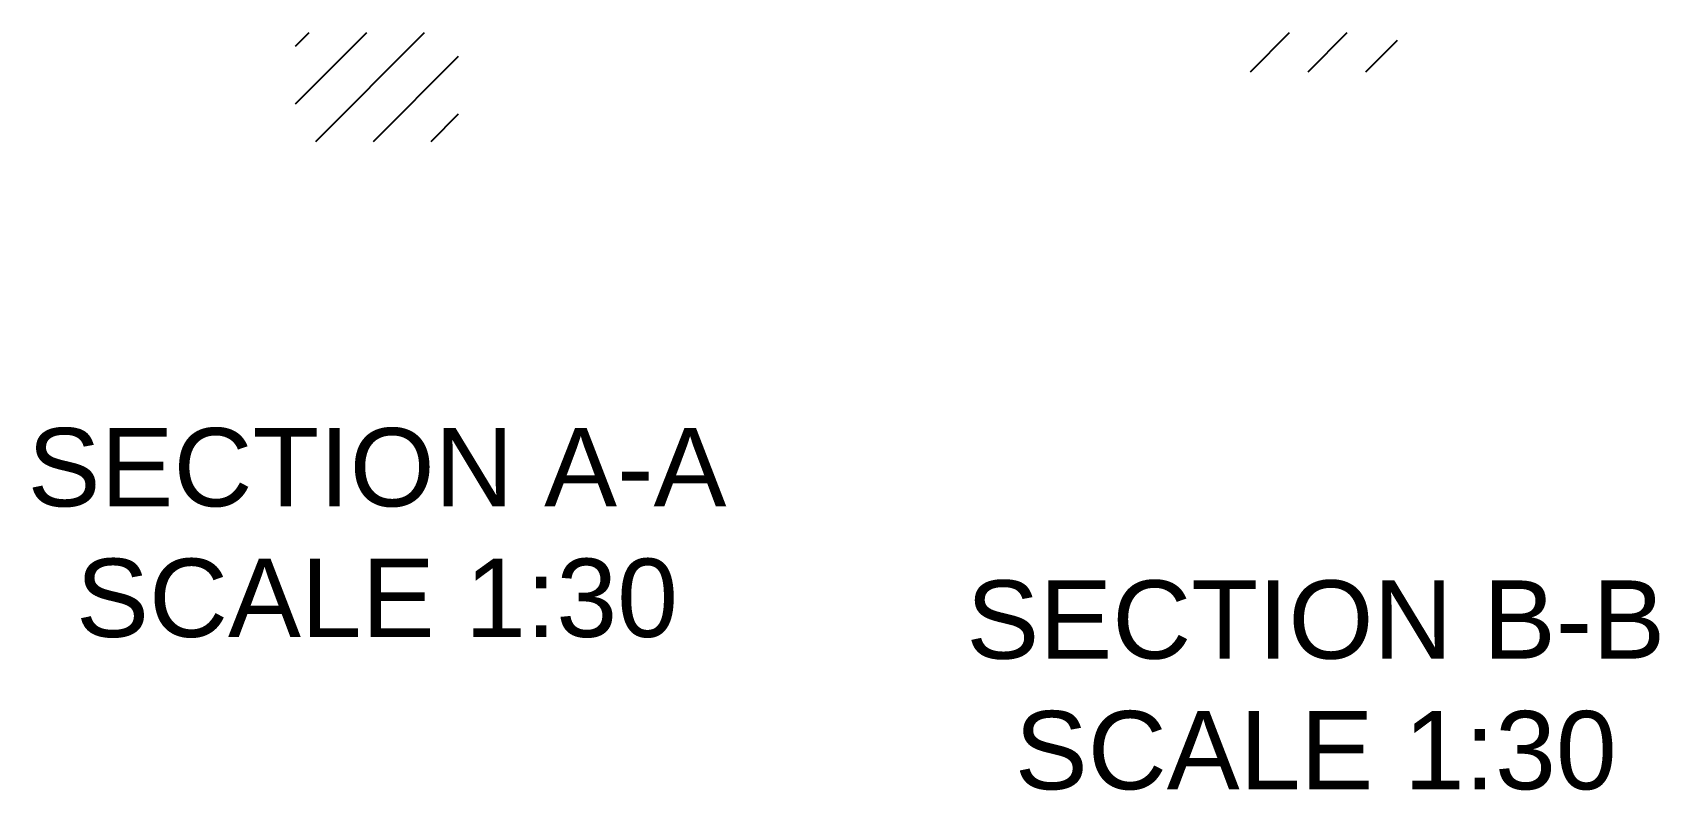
# Paper-space layout 'Layout1' of a CAD drawing. Header units: inches. Extents: x 4 to 8.98, y 1.64 to 3.96.
import ezdxf

# ---------------------------------------------------------------- set-up
doc = ezdxf.new("R2010")
doc.units = ezdxf.units.IN
doc.header["$MEASUREMENT"] = 0
doc.layers.add('MD_Annotation', color=7, linetype='Continuous', lineweight=25)
doc.layers.add('MD_Hatching', color=7, linetype='Continuous', lineweight=25)
doc.styles.get("Standard").update_dxf_attribs({"font": 'arial.ttf'})

psp = doc.layouts.get("Layout1")

# ---------------------------------------------------------------- hatches: boundary and pattern name
at = {"layer": 'MD_Hatching'}
h = psp.add_hatch(dxfattribs=at)
h.set_pattern_fill('ANSI31', color=256, style=0)
h.paths.add_polyline_path([(4.8035, 3.9614), (4.8035, 3.6281), (5.3035, 3.6281), (5.3035, 3.9614)], flags=0)
h = psp.add_hatch(dxfattribs=at)
h.set_pattern_fill('ANSI31', color=256, style=0)
h.paths.add_polyline_path([(8.1806, 3.8414), (8.1806, 3.9614), (7.6806, 3.9614), (7.6806, 3.8414)], flags=0)

# ---------------------------------------------------------------- texts
at = {"layer": 'MD_Annotation', "char_height": 0.24, "attachment_point": 2}
for s, insert, width in [('SECTION A-A\\PSCALE 1:30', (5.0535, 2.7501), 2.24824), ('SECTION B-B\\PSCALE 1:30', (7.9306, 2.2835), 2.229413)]:
    psp.add_mtext(s, dxfattribs=dict(at, insert=insert, width=width))

doc.saveas('drawing.dxf')
